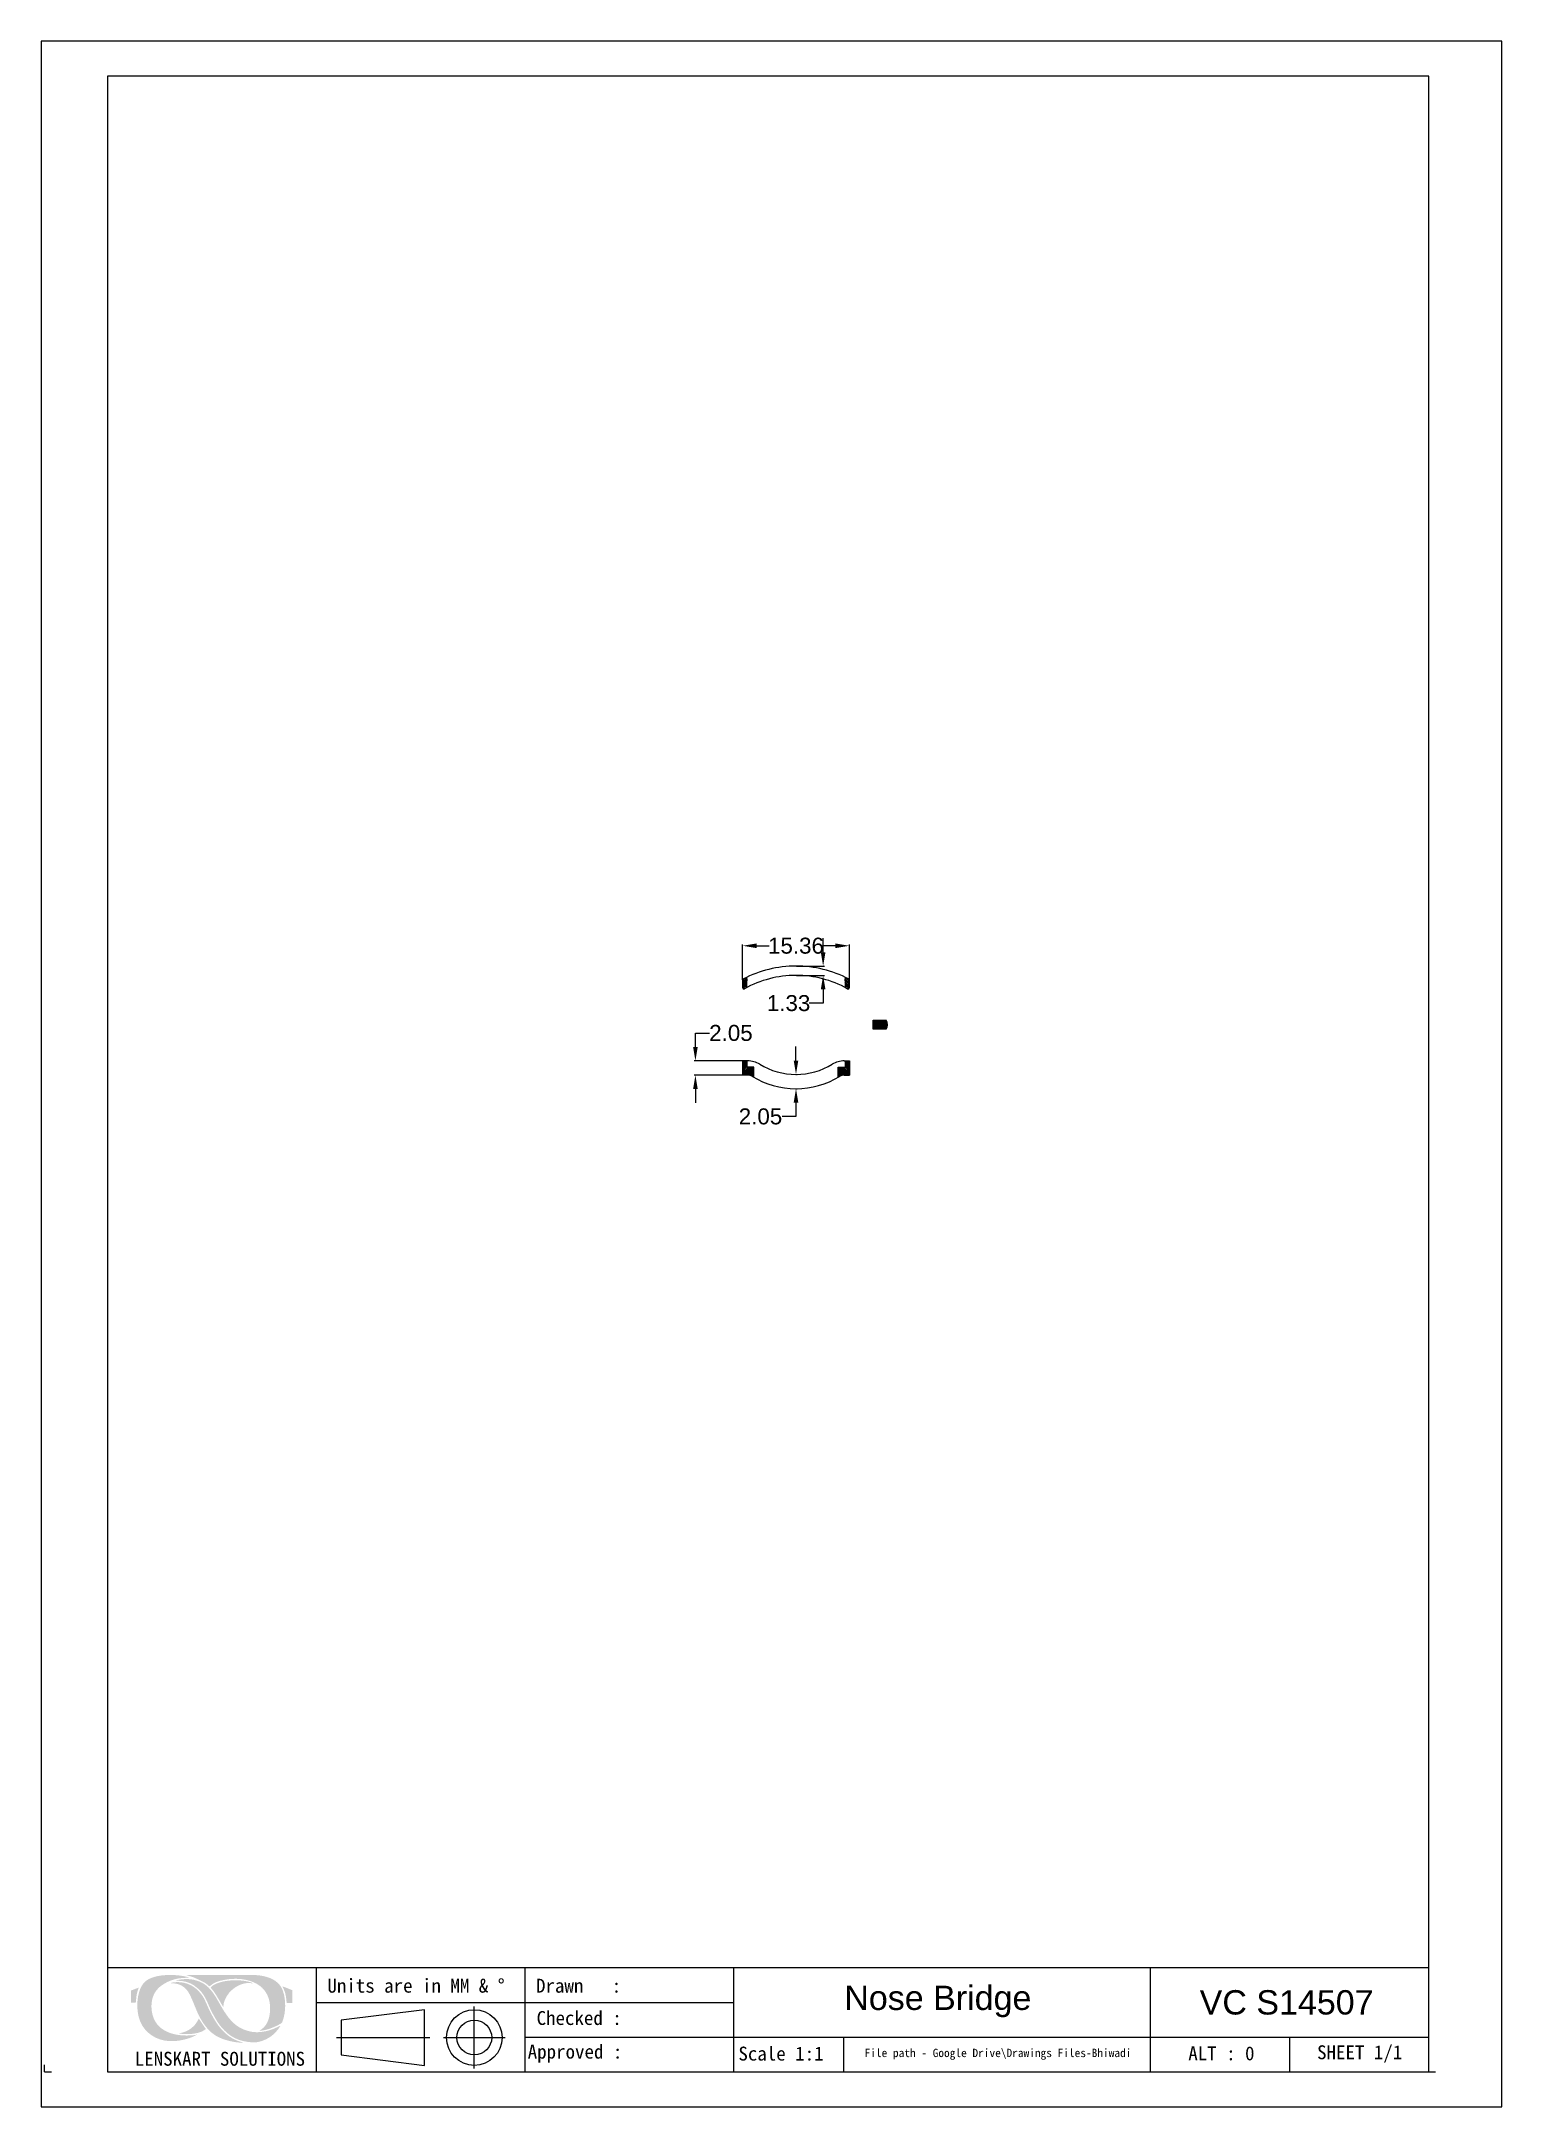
# Model space of a CAD drawing. Header units: millimetres. Extents: x 2363 to 2573, y 1344 to 1641.
import ezdxf

# ---------------------------------------------------------------- set-up
doc = ezdxf.new("R2010")
doc.units = ezdxf.units.MM
doc.layers.add('图框-线条', color=7, linetype='Continuous')
doc.layers.add('绘图层', color=7, linetype='Continuous', lineweight=15)
doc.styles.get("Standard").update_dxf_attribs({"font": 'arial.ttf'})
doc.styles.add('宋体', font='SimSun.ttf')
doc.dimstyles.new('Standard$0', dxfattribs={"dimtxt": 2.3, "dimasz": 2, "dimexe": 1, "dimexo": 1, "dimgap": 1, "dimtad": 0, "dimtih": 1, "dimtoh": 1, "dimdec": 1, "dimzin": 0, "dimdsep": 46, "dimtxsty": 'Standard', "dimcen": 0, "dimclrd": 4, "dimclre": 4, "dimclrt": 4, "dimadec": 1, "dimazin": 0, "dimtfac": 1, "dimtdec": 1, "dimtofl": 0, "dimtmove": 0, "dimatfit": 0, "dimfxl": 1, "dimtolj": 1, "dimtzin": 0, "dimarcsym": 0})

# ---------------------------------------------------------------- blocks, each defined once
blk = doc.blocks.new('*D7')
at = {"color": 0, "lineweight": -2, "transparency": 16777216}
for p, q in [((2463.519255310614, 1505.540866192896), (2463.519255310614, 1510.624887096471)), ((2465.519255310614, 1510.444887096471), (2467.335908922528, 1510.444887096471)), ((2476.875809464866, 1510.444887096471), (2475.059155852951, 1510.444887096471)), ((2478.875809464866, 1505.55776442908), (2478.875809464866, 1510.624887096471))]:
    blk.add_line(p, q, dxfattribs=at)
at = {"color": 0, "transparency": 16777216}
for points in [[(2465.519255310614, 1510.778220429804), (2465.519255310614, 1510.111553763138), (2463.519255310614, 1510.444887096471)], [(2476.875809464866, 1510.778220429804), (2476.875809464866, 1510.111553763138), (2478.875809464866, 1510.444887096471)]]:
    blk.add_solid(points, dxfattribs=at)
at = {"layer": 'Defpoints', "color": 0, "transparency": 16777216}
for p in [(2478.875809464866, 1510.444887096471), (2463.519255310614, 1505.478366192896), (2478.875809464866, 1505.49526442908)]:
    blk.add_point(p, dxfattribs=at)
at = {"color": 0, "lineweight": 9, "transparency": 16777216, "insert": (2471.19753238774, 1510.444887096471), "char_height": 2.3, "attachment_point": 5}
blk.add_mtext('\\A1;15.36', dxfattribs=at)
blk = doc.blocks.new('*D8')
at = {"color": 0, "lineweight": -2, "transparency": 16777216}
for p, q in [((2471.197533538217, 1493.945543216927), (2471.197533538217, 1495.945543216927)), ((2471.26003238774, 1491.945543216927), (2471.377533538217, 1491.945543216927)), ((2471.26003238774, 1489.89653975299), (2471.377533538217, 1489.89653975299)), ((2471.197533538217, 1485.89653975299), (2469.197533538217, 1485.89653975299)), ((2471.197533538217, 1487.89653975299), (2471.197533538217, 1485.89653975299))]:
    blk.add_line(p, q, dxfattribs=at)
at = {"color": 0, "transparency": 16777216}
for points in [[(2470.864200204883, 1493.945543216927), (2471.53086687155, 1493.945543216927), (2471.197533538217, 1491.945543216927)], [(2470.864200204883, 1487.89653975299), (2471.53086687155, 1487.89653975299), (2471.197533538217, 1489.89653975299)]]:
    blk.add_solid(points, dxfattribs=at)
at = {"layer": 'Defpoints', "color": 0, "transparency": 16777216}
for p in [(2471.19753238774, 1491.945543216927), (2471.19753238774, 1489.89653975299), (2471.197533538217, 1489.89653975299)]:
    blk.add_point(p, dxfattribs=at)
at = {"color": 0, "lineweight": 9, "transparency": 16777216, "insert": (2466.09211743999, 1485.896539752989), "char_height": 2.3, "attachment_point": 5}
blk.add_mtext('\\A1;2.05', dxfattribs=at)
blk = doc.blocks.new('*D9')
at = {"color": 0, "lineweight": -2, "transparency": 16777216}
for p, q in [((2456.737558042727, 1495.89653975299), (2456.737558042727, 1497.89653975299)), ((2456.737558042727, 1497.89653975299), (2458.737558042727, 1497.89653975299)), ((2463.456755310614, 1493.89653975299), (2456.557558042727, 1493.89653975299)), ((2463.456755310614, 1491.847536289053), (2456.557558042727, 1491.847536289053)), ((2456.737558042727, 1489.847536289053), (2456.737558042727, 1487.847536289053))]:
    blk.add_line(p, q, dxfattribs=at)
at = {"color": 0, "transparency": 16777216}
for points in [[(2456.404224709393, 1495.89653975299), (2457.07089137606, 1495.89653975299), (2456.737558042727, 1493.89653975299)], [(2456.404224709393, 1489.847536289053), (2457.07089137606, 1489.847536289053), (2456.737558042727, 1491.847536289053)]]:
    blk.add_solid(points, dxfattribs=at)
at = {"layer": 'Defpoints', "color": 0, "transparency": 16777216}
for p in [(2456.737558042727, 1493.89653975299), (2463.519255310614, 1493.89653975299), (2463.519255310614, 1491.847536289053)]:
    blk.add_point(p, dxfattribs=at)
at = {"color": 0, "lineweight": 9, "transparency": 16777216, "insert": (2461.842974140954, 1497.896539752989), "char_height": 2.3, "attachment_point": 5}
blk.add_mtext('\\A1;2.05', dxfattribs=at)
blk = doc.blocks.new('*D6')
at = {"color": 0, "lineweight": -2, "transparency": 16777216}
for p, q in [((2475.101418608833, 1509.518603304308), (2475.101418608833, 1511.518603304308)), ((2471.26003238774, 1507.518603304308), (2475.281418608833, 1507.518603304308)), ((2471.26003238774, 1506.188603304308), (2475.281418608833, 1506.188603304308)), ((2475.101418608833, 1504.188603304308), (2475.101418608833, 1502.188603304308)), ((2475.101418608833, 1502.188603304308), (2473.101418608833, 1502.188603304308))]:
    blk.add_line(p, q, dxfattribs=at)
at = {"color": 0, "transparency": 16777216}
for points in [[(2474.7680852755, 1509.518603304308), (2475.434751942167, 1509.518603304308), (2475.101418608833, 1507.518603304308)], [(2474.7680852755, 1504.188603304308), (2475.434751942167, 1504.188603304308), (2475.101418608833, 1506.188603304308)]]:
    blk.add_solid(points, dxfattribs=at)
at = {"layer": 'Defpoints', "color": 0, "transparency": 16777216}
for p in [(2471.19753238774, 1507.518603304308), (2471.19753238774, 1506.188603304308), (2475.101418608833, 1506.188603304308)]:
    blk.add_point(p, dxfattribs=at)
at = {"color": 0, "lineweight": 9, "transparency": 16777216, "insert": (2470.132496371453, 1502.188603304307), "char_height": 2.3, "attachment_point": 5}
blk.add_mtext('\\A1;1.33', dxfattribs=at)
blk = doc.blocks.new('hfh')
at = {"layer": '图框-线条', "lineweight": 0, "ltscale": 0.1}
h = blk.add_hatch(color=252, dxfattribs=at)
edge = h.paths.add_edge_path()
edge.add_spline(control_points=[(2045.612200981902, 1172.058912799506), (2045.612200981902, 1172.058912799506), (2045.611035885103, 1170.345239365824), (2045.611035885103, 1170.345239365824), (2045.611035885103, 1170.345239365824), (2045.611035885103, 1170.345239365824), (2046.323400598445, 1170.345239365824), (2046.323400598445, 1170.345239365824), (2046.323400598445, 1170.345239365824), (2046.376197879861, 1170.745664740545), (2046.382759214486, 1171.095377743921), (2046.461065983783, 1171.494515380067), (2046.461065983783, 1171.494515380067), (2046.529622732468, 1171.844044420788), (2046.636443712986, 1172.194064028583), (2046.759943974038, 1172.496008063059), (2046.759943974038, 1172.496008063059), (2046.759943974038, 1172.496008063059), (2045.612200981902, 1172.058912799506), (2045.612200981902, 1172.058912799506)], knot_values=[0, 0, 0, 0, 0.1666666666666666, 0.1666666666666666, 0.1666666666666666, 0.1666766676666666, 0.3333333333333333, 0.3333333333333333, 0.3333333333333333, 0.3333433343333333, 0.5, 0.5, 0.5, 0.5000100009999999, 0.6666666666666666, 0.6666666666666666, 0.6666666666666666, 0.6666766676666666, 1, 1, 1, 1], degree=3, periodic=0)
edge = h.paths.add_edge_path()
edge.add_spline(control_points=[(2068.013701164325, 1170.270673170475), (2068.013701164325, 1170.270673170475), (2068.819273621858, 1170.26386655231), (2068.819273621858, 1170.26386655231), (2068.819273621858, 1170.26386655231), (2068.819273621858, 1170.26386655231), (2068.822523628734, 1172.118087452891), (2068.822523628734, 1172.118087452891), (2068.822523628734, 1172.118087452891), (2068.822523628734, 1172.118087452891), (2067.41042630422, 1172.678131089539), (2067.41042630422, 1172.678131089539), (2067.41042630422, 1172.678131089539), (2067.555204912141, 1172.32013976678), (2067.716785442371, 1172.059648650116), (2067.826181900023, 1171.611822231805), (2067.826181900023, 1171.611822231805), (2067.937479305097, 1171.156453344718), (2067.974087873044, 1170.758480805371), (2068.013701164325, 1170.270673170475)], knot_values=[0, 0, 0, 0, 0.1666666666666666, 0.1666666666666666, 0.1666666666666666, 0.1666766676666666, 0.3333333333333333, 0.3333333333333333, 0.3333333333333333, 0.3333433343333333, 0.5, 0.5, 0.5, 0.5000100009999999, 0.6666666666666666, 0.6666666666666666, 0.6666666666666666, 0.6666766676666666, 1, 1, 1, 1], degree=3, periodic=0)
edge = h.paths.add_edge_path(flags=17)
edge.add_spline(control_points=[(2052.530239190145, 1165.926640403159), (2052.662876262962, 1165.819512818225), (2053.486293097841, 1165.804489201564), (2053.629477362765, 1165.800135418773), (2053.629477362765, 1165.800135418773), (2054.507592426472, 1165.773460834089), (2055.831019752229, 1165.986612228044), (2056.405596438466, 1166.542302081905), (2056.405596438466, 1166.542302081905), (2056.353351045008, 1166.623920178954), (2056.321770789581, 1166.657585344459), (2056.265355575986, 1166.725160958997), (2056.265355575986, 1166.725160958997), (2056.265355575986, 1166.725160958997), (2055.396683928473, 1168.014555193949), (2055.396683928473, 1168.014555193949), (2055.396683928473, 1168.014555193949), (2055.185188198393, 1167.754186719052), (2055.093513476311, 1167.260124353952), (2054.291988197141, 1166.644523996094), (2054.291988197141, 1166.644523996094), (2053.818468328288, 1166.280891151977), (2053.25965110933, 1166.026654765516), (2052.530239190145, 1165.926640403159)], knot_values=[0, 0, 0, 0, 0.1428571428571428, 0.1428571428571428, 0.1428571428571428, 0.1428671438571428, 0.2857142857142857, 0.2857142857142857, 0.2857142857142857, 0.2857242867142857, 0.4285714285714286, 0.4285714285714286, 0.4285714285714286, 0.4285814295714286, 0.5714285714285714, 0.5714285714285714, 0.5714285714285714, 0.5714385724285713, 0.7142857142857144, 0.7142857142857144, 0.7142857142857144, 0.7142957152857143, 1, 1, 1, 1], degree=3, periodic=0)
edge = h.paths.add_edge_path(flags=17)
edge.add_spline(control_points=[(2057.079328994676, 1172.503243927411), (2057.127588530651, 1172.419970166478), (2057.139730065748, 1172.43002679151), (2057.202706613959, 1172.357974752416), (2057.202706613959, 1172.357974752416), (2057.850316473442, 1171.616359977244), (2058.780615609721, 1169.825115624879), (2058.900865863905, 1169.700204983486), (2058.900865863905, 1169.700204983486), (2058.960347121712, 1171.199561926405), (2060.213929960209, 1172.507659031082), (2061.448319361912, 1172.939848623888), (2061.448319361912, 1172.939848623888), (2062.096787713771, 1173.166858537703), (2062.445580903879, 1173.173481193215), (2063.16720507076, 1173.106641429287), (2063.16720507076, 1173.106641429287), (2062.929464002183, 1173.301151274401), (2061.923740178179, 1173.464755393812), (2061.668093411375, 1173.493821492988), (2061.668093411375, 1173.493821492988), (2060.455779528038, 1173.631670840978), (2058.700039967698, 1173.516571541077), (2057.623613164052, 1172.914277815118), (2057.623613164052, 1172.914277815118), (2057.453876956209, 1172.819230444398), (2057.142980072616, 1172.623862106901), (2057.079328994676, 1172.503243927411)], knot_values=[0, 0, 0, 0, 0.125, 0.125, 0.125, 0.125010001, 0.25, 0.25, 0.25, 0.250010001, 0.375, 0.375, 0.375, 0.375010001, 0.5, 0.5, 0.5, 0.5000100009999999, 0.625, 0.625, 0.625, 0.6250100009999999, 0.75, 0.75, 0.75, 0.7500100009999999, 1, 1, 1, 1], degree=3, periodic=0)
edge = h.paths.add_edge_path()
edge.add_spline(control_points=[(2056.49855889912, 1170.150361595403), (2056.09206275685, 1171.067292778895), (2055.965803056004, 1171.321590486239), (2055.326287553254, 1172.010898547069), (2055.326287553254, 1172.010898547069), (2054.451054571109, 1172.95432035259), (2053.106471540259, 1173.423793043075), (2051.779978170281, 1173.244000210201), (2051.779978170281, 1173.244000210201), (2051.692718551867, 1173.232226600408), (2051.616312729984, 1173.220882236805), (2051.53199651402, 1173.204325598033), (2051.53199651402, 1173.204325598033), (2051.53199651402, 1173.204325598033), (2051.298363944695, 1173.13276412601), (2051.298363944695, 1173.13276412601), (2051.298363944695, 1173.13276412601), (2052.066224058369, 1173.095235744797), (2052.663796076225, 1172.983815697959), (2053.17214620738, 1172.599517715818), (2053.17214620738, 1172.599517715818), (2053.677675577857, 1172.217304643747), (2053.872308064743, 1171.914318154237), (2054.196879505536, 1171.250274297752), (2054.196879505536, 1171.250274297752), (2054.725956095593, 1170.167715405671), (2055.084131381003, 1168.956627940015), (2055.67581659397, 1167.955380540561), (2055.67581659397, 1167.955380540561), (2056.306624531143, 1166.887845265141), (2056.917319218257, 1166.10692380311), (2057.981604486813, 1165.487398908657), (2057.981604486813, 1165.487398908657), (2058.835988368271, 1164.990086536685), (2060.625822340303, 1164.519203465861), (2061.815202212903, 1164.567279039184), (2061.815202212903, 1164.567279039184), (2061.683055707149, 1164.632217855693), (2061.497927957341, 1164.657482060042), (2061.340578568131, 1164.705434991592), (2061.340578568131, 1164.705434991592), (2059.1298993669, 1165.379228868684), (2057.852217420857, 1167.256077175585), (2056.878441777591, 1169.315477755154), (2056.878441777591, 1169.315477755154), (2056.746969801573, 1169.593445323855), (2056.624757279088, 1169.865648729427), (2056.49855889912, 1170.150361595403)], knot_values=[0, 0, 0, 0, 0.0769230769230769, 0.0769230769230769, 0.0769230769230769, 0.0769330779230769, 0.1538461538461539, 0.1538461538461539, 0.1538461538461539, 0.1538561548461538, 0.2307692307692308, 0.2307692307692308, 0.2307692307692308, 0.2307792317692308, 0.3076923076923077, 0.3076923076923077, 0.3076923076923077, 0.3077023086923077, 0.3846153846153846, 0.3846153846153846, 0.3846153846153846, 0.3846253856153847, 0.4615384615384616, 0.4615384615384616, 0.4615384615384616, 0.4615484625384616, 0.5384615384615385, 0.5384615384615385, 0.5384615384615385, 0.5384715394615384, 0.6153846153846155, 0.6153846153846155, 0.6153846153846155, 0.6153946163846155, 0.6923076923076924, 0.6923076923076924, 0.6923076923076924, 0.6923176933076922, 0.7692307692307693, 0.7692307692307693, 0.7692307692307693, 0.7692407702307692, 0.8461538461538461, 0.8461538461538461, 0.8461538461538461, 0.8461638471538458, 1, 1, 1, 1], degree=3, periodic=0)
edge = h.paths.add_edge_path()
edge.add_spline(control_points=[(2067.123751169941, 1167.001963430896), (2067.088062415257, 1167.000430408785), (2066.267343699295, 1166.609939017328), (2066.10177731159, 1166.545674730542), (2066.10177731159, 1166.545674730542), (2065.749243547536, 1166.408806516702), (2065.332568138461, 1166.28095247286), (2064.940543724895, 1166.205037218053), (2064.940543724895, 1166.205037218053), (2063.96511241775, 1166.015923610756), (2063.252441099986, 1166.020338714427), (2062.320915546028, 1166.291867590271), (2062.320915546028, 1166.291867590271), (2060.734482947342, 1166.754288379057), (2059.812032884261, 1167.864809594399), (2059.065451117467, 1169.02371298748), (2059.065451117467, 1169.02371298748), (2057.743066246739, 1171.076429590659), (2057.206324546139, 1173.065617757664), (2054.657031421596, 1173.610269852343), (2054.657031421596, 1173.610269852343), (2054.228153156545, 1173.701883253545), (2053.716675660291, 1173.737817291765), (2053.26375960858, 1173.70268042504), (2053.26375960858, 1173.70268042504), (2052.958136321045, 1173.679010563685), (2052.237922534506, 1173.608491546698), (2052.017289992667, 1173.476406361837), (2052.017289992667, 1173.476406361837), (2053.142712182903, 1173.500873394687), (2054.020520642181, 1173.283000292638), (2054.815607228494, 1172.7135132398), (2054.815607228494, 1172.7135132398), (2056.469554120827, 1171.528916396181), (2056.520818380135, 1170.285206220062), (2057.385381528403, 1168.742495411912), (2057.385381528403, 1168.742495411912), (2057.800523915359, 1168.001739129122), (2058.099831151806, 1167.425997346083), (2058.671587077366, 1166.757354423275), (2058.671587077366, 1166.757354423275), (2059.85851411459, 1165.369417527192), (2061.121111123091, 1164.75246810988), (2063.064063343301, 1164.61069422529), (2063.064063343301, 1164.61069422529), (2064.001782306586, 1164.542321439258), (2064.944039015306, 1164.953845894041), (2065.562828059151, 1165.344092001962), (2065.562828059151, 1165.344092001962), (2065.98980537679, 1165.613413325969), (2066.326027785607, 1165.950739510707), (2066.64587751831, 1166.318480854075), (2066.64587751831, 1166.318480854075), (2066.812609002821, 1166.51029258028), (2066.993015044539, 1166.794330916529), (2067.123751169941, 1167.001963430896)], knot_values=[0, 0, 0, 0, 0.0666666666666667, 0.0666666666666667, 0.0666666666666667, 0.0666766676666667, 0.1333333333333333, 0.1333333333333333, 0.1333333333333333, 0.1333433343333333, 0.2, 0.2, 0.2, 0.200010001, 0.2666666666666666, 0.2666666666666666, 0.2666666666666666, 0.2666766676666667, 0.3333333333333333, 0.3333333333333333, 0.3333333333333333, 0.3333433343333333, 0.4, 0.4, 0.4, 0.4000100010000001, 0.4666666666666667, 0.4666666666666667, 0.4666666666666667, 0.4666766676666667, 0.5333333333333333, 0.5333333333333333, 0.5333333333333333, 0.5333433343333333, 0.6, 0.6, 0.6, 0.6000100009999999, 0.6666666666666666, 0.6666666666666666, 0.6666666666666666, 0.6666766676666666, 0.7333333333333333, 0.7333333333333333, 0.7333333333333333, 0.7333433343333332, 0.8, 0.8, 0.8, 0.8000100009999999, 0.8666666666666667, 0.8666666666666667, 0.8666666666666667, 0.8666766676666665, 1, 1, 1, 1], degree=3, periodic=0)
edge = h.paths.add_edge_path()
edge.add_spline(control_points=[(2056.926456030021, 1172.662862189338), (2057.486499666674, 1173.097688580174), (2057.649858502549, 1173.237254912921), (2058.468921554633, 1173.466411057689), (2058.468921554633, 1173.466411057689), (2060.338840601603, 1173.989600842855), (2062.751817400261, 1173.851751494862), (2064.21836767006, 1172.700513212319), (2064.21836767006, 1172.700513212319), (2065.021425971341, 1172.070195842225), (2065.676823583135, 1170.96531614824), (2065.638927276611, 1169.417270423155), (2065.638927276611, 1169.417270423155), (2065.61096495335, 1168.274371780884), (2065.331157758128, 1167.167345855953), (2064.424651124973, 1166.508882199942), (2064.424651124973, 1166.508882199942), (2064.364679300093, 1166.465283051179), (2064.117372173559, 1166.311674235913), (2064.06052771378, 1166.293032687074), (2064.06052771378, 1166.293032687074), (2064.949312611355, 1166.237721249401), (2066.344240088257, 1166.8414253557), (2067.078189752885, 1167.257671518579), (2067.078189752885, 1167.257671518579), (2067.355360150086, 1167.414898266017), (2067.327091222408, 1167.388039718677), (2067.445072603874, 1167.708073414033), (2067.445072603874, 1167.708073414033), (2067.910498115985, 1168.970915706064), (2067.925644374423, 1170.719664685588), (2067.501242533919, 1171.947308790011), (2067.501242533919, 1171.947308790011), (2067.306242121731, 1172.511399605028), (2067.092661481587, 1172.806966267532), (2066.724981459103, 1173.175136857088), (2066.724981459103, 1173.175136857088), (2065.964725135092, 1173.936251673478), (2064.454330432992, 1174.290931668482), (2063.36220548295, 1174.290441101408), (2063.36220548295, 1174.290441101408), (2060.137094892134, 1174.288846758416), (2056.828219973314, 1174.325455326365), (2053.623651878755, 1174.289398646377), (2053.623651878755, 1174.289398646377), (2053.856119351276, 1174.186870127764), (2054.272120230614, 1174.091332189968), (2054.540215136938, 1173.994138588292), (2054.540215136938, 1173.994138588292), (2054.812786467817, 1173.895228001857), (2055.993458774833, 1173.339415506231), (2056.224638508787, 1173.199419927287), (2056.224638508787, 1173.199419927287), (2056.545162771217, 1173.005278007477), (2056.866974772221, 1172.696527354841), (2056.926456030021, 1172.662862189338)], knot_values=[0, 0, 0, 0, 0.0666666666666667, 0.0666666666666667, 0.0666666666666667, 0.0666766676666667, 0.1333333333333333, 0.1333333333333333, 0.1333333333333333, 0.1333433343333333, 0.2, 0.2, 0.2, 0.200010001, 0.2666666666666666, 0.2666666666666666, 0.2666666666666666, 0.2666766676666667, 0.3333333333333333, 0.3333333333333333, 0.3333333333333333, 0.3333433343333333, 0.4, 0.4, 0.4, 0.4000100010000001, 0.4666666666666667, 0.4666666666666667, 0.4666666666666667, 0.4666766676666667, 0.5333333333333333, 0.5333333333333333, 0.5333333333333333, 0.5333433343333333, 0.6, 0.6, 0.6, 0.6000100009999999, 0.6666666666666666, 0.6666666666666666, 0.6666666666666666, 0.6666766676666666, 0.7333333333333333, 0.7333333333333333, 0.7333333333333333, 0.7333433343333332, 0.8, 0.8, 0.8, 0.8000100009999999, 0.8666666666666667, 0.8666666666666667, 0.8666666666666667, 0.8666766676666665, 1, 1, 1, 1], degree=3, periodic=0)
edge = h.paths.add_edge_path()
edge.add_spline(control_points=[(2055.144839056496, 1165.710239002336), (2055.006744424976, 1165.71661637431), (2054.74288065967, 1165.656276624119), (2054.580993525025, 1165.641130365688), (2054.580993525025, 1165.641130365688), (2052.010789978923, 1165.4014883497), (2048.973934503024, 1166.078838838084), (2048.606070517886, 1169.223189824228), (2048.606070517886, 1169.223189824228), (2048.434739967051, 1170.688023109267), (2048.890415458558, 1172.015068367204), (2050.066733982788, 1172.822112525962), (2050.066733982788, 1172.822112525962), (2051.239802500156, 1173.626826491116), (2052.415814419971, 1173.944775276401), (2054.146412417725, 1173.895841210702), (2054.146412417725, 1173.895841210702), (2054.146412417725, 1173.895841210702), (2053.449316604581, 1174.089799167858), (2053.449316604581, 1174.089799167858), (2053.449316604581, 1174.089799167858), (2051.921752054871, 1174.41713004845), (2049.635402882364, 1174.430681963886), (2048.286711352262, 1173.758543750668), (2048.286711352262, 1173.758543750668), (2047.522530491654, 1173.377802379824), (2047.097699404967, 1172.812178542697), (2046.805873316407, 1171.861950119015), (2046.805873316407, 1171.861950119015), (2046.307579810289, 1170.239706123884), (2046.453768798544, 1167.742351788378), (2047.668290233719, 1166.463443424647), (2047.668290233719, 1166.463443424647), (2047.825823585586, 1166.297447790745), (2047.897814303794, 1166.184249438262), (2048.085026963673, 1166.035484972861), (2048.085026963673, 1166.035484972861), (2048.27542830954, 1165.884145030315), (2048.311546310416, 1165.830611898291), (2048.553027952933, 1165.659894556298), (2048.553027952933, 1165.659894556298), (2050.129649210121, 1164.545326162588), (2052.181507320918, 1164.608180069034), (2053.984218678657, 1165.211700212678), (2053.984218678657, 1165.211700212678), (2054.194671953699, 1165.282157908781), (2054.399177102965, 1165.364941102638), (2054.592031284204, 1165.44815354268), (2054.592031284204, 1165.44815354268), (2054.713323993417, 1165.500460257022), (2055.076711554003, 1165.69417293064), (2055.144839056496, 1165.710239002336)], knot_values=[0, 0, 0, 0, 0.0714285714285714, 0.0714285714285714, 0.0714285714285714, 0.07143857242857139, 0.1428571428571428, 0.1428571428571428, 0.1428571428571428, 0.1428671438571428, 0.2142857142857143, 0.2142857142857143, 0.2142857142857143, 0.2142957152857143, 0.2857142857142857, 0.2857142857142857, 0.2857142857142857, 0.2857242867142857, 0.3571428571428572, 0.3571428571428572, 0.3571428571428572, 0.3571528581428572, 0.4285714285714286, 0.4285714285714286, 0.4285714285714286, 0.4285814295714286, 0.5, 0.5, 0.5, 0.5000100009999999, 0.5714285714285714, 0.5714285714285714, 0.5714285714285714, 0.5714385724285713, 0.6428571428571429, 0.6428571428571429, 0.6428571428571429, 0.6428671438571428, 0.7142857142857144, 0.7142857142857144, 0.7142857142857144, 0.7142957152857143, 0.7857142857142857, 0.7857142857142857, 0.7857142857142857, 0.7857242867142856, 0.8571428571428571, 0.8571428571428571, 0.8571428571428571, 0.857152858142857, 1, 1, 1, 1], degree=3, periodic=0)
for p, q in [((2042.254254512456, 1175.363523462262), (2232.254254512454, 1175.363523462262)), ((2072.254254512456, 1175.363523462262), (2072.254254512456, 1160.363523462262)), ((2102.254254512456, 1175.363523462262), (2102.254254512456, 1160.363523462262)), ((2132.254254512456, 1175.363523462262), (2132.254254512456, 1160.363523462262)), ((2192.254254512456, 1160.363523462262), (2192.254254512456, 1175.363523462262)), ((2072.254254512456, 1170.363523462262), (2132.254254512456, 1170.363523462262)), ((2094.999913753681, 1160.859975583086), (2094.999913753681, 1169.748453430186)), ((2075.189309619074, 1165.304214506636), (2088.582075288059, 1165.304214506636)), ((2090.555674830131, 1165.304214506636), (2099.444152677231, 1165.304214506636)), ((2102.254254512456, 1165.363523462262), (2232.254254512454, 1165.363523462262)), ((2148.093377325905, 1165.349941142629), (2148.093377325905, 1160.349941142629)), ((2212.254254512454, 1160.363523462262), (2212.254254512454, 1165.363523462262)), ((2033.218615408721, 1160.363523462262), (2033.218615408721, 1161.363523462262)), ((2033.218615408721, 1160.363523462262), (2034.218615408721, 1160.363523462262)), ((2042.254254512456, 1160.363523462262), (2233.218615408719, 1160.363523462262))]:
    blk.add_line(p, q)
for points in [[(2032.736434960588, 1155.363523462262), (2242.736434960586, 1155.363523462262), (2242.736434960586, 1452.363523462262), (2032.736434960588, 1452.363523462262)], [(2075.8499741753, 1162.804214506636), (2087.8499741753, 1161.304214506636), (2087.8499741753, 1169.304214506636), (2075.8499741753, 1167.804214506636)]]:
    blk.add_lwpolyline(points, close=True)
blk.add_lwpolyline([(2232.254254512454, 1160.363523462262), (2232.254254512454, 1447.363523462262), (2042.254254512456, 1447.363523462262), (2042.254254512456, 1160.363523462262)])
for radius in [4, 2.5]:
    blk.add_circle((2094.999913753681, 1165.304214506636), radius)
at = {"insert": (2161.655948692619, 1170.493855347755), "char_height": 3.5, "width": 34.34827007284811, "attachment_point": 5}
blk.add_mtext('Nose Bridge', dxfattribs=at)
at = {"layer": '绘图层', "color": 7, "linetype": 'ByBlock', "lineweight": 9, "attachment_point": 5, "style": '宋体'}
for s, insert, char_height, width in [('\\pxql;{\\fNSimSun|b0|i0|c0|p49;Units are in MM & %%D}', (2089.148224678863, 1172.743908761619), 2, 30.54432570834937), ('\\pxql;{\\fNSimSun|b0|i0|c0|p49;Drawn   : }', (2119.148224678863, 1172.743908761619), 2, 30.54432570834937), ('\\pxql;{\\fNSimSun|b0|i0|c0|p49;Checked : }', (2115.407830815629, 1168.097556530676), 2, 22.90146696696096), ('\\pxql;{\\fNSimSun|b0|i0|c0|p49;Approved :}', (2114.131313746356, 1162.991926662102), 2, 22.90146696696096), ('{\\fNSimSun|b0|i0|c0|p49;SHEET 1/1}', (2222.31451685901, 1162.944457654512), 2, 17.27914455936983), ('{\\fSimSun|b0|i0|c134|p2;LENSKART SOLUTIONS}', (2058.41912348076, 1162.238307180583), 2, 58.97445476845225), ('\\pxql;{\\fNSimSun|b0|i0|c0|p49;Scale 1:1}', (2144.429279503359, 1162.978344342469), 2, 22.90146696696096), ('\\pxql;{\\fNSimSun|b0|i0|c0|p49;File path - Google Drive\\\\Drawings Files-Bhiwadi}', (2196.065460611853, 1162.899930020358), 1.2, 89.8899890899552), ('{\\fNSimSun|b0|i0|c0|p49;ALT : 0}', (2202.431827160375, 1163.019460623585), 2, 17.27914455936983)]:
    blk.add_mtext(s, dxfattribs=dict(at, insert=insert, char_height=char_height, width=width))

msp = doc.modelspace()

# ---------------------------------------------------------------- hatches: boundary and pattern name
at = {"lineweight": 9}
h = msp.add_hatch(dxfattribs=at)
h.set_pattern_fill('ANSI31', color=1, scale=0.05, style=0)
h.set_pattern_definition([(45.00000000000001, (1403.538940442837, 668.9298820771335), (-0.1122532015133644, 0.1122532015133644), [])])
edge = h.paths.add_edge_path()
edge.add_line((2463.519255310614, 1505.478366192896), (2463.519255310614, 1504.456196141809))
edge.add_arc((2463.719255310613, 1504.456196141809), 0.2, 180, 299.1922781864753)
edge.add_arc((2471.19753238774, 1491.071159260546), 15.13244404376181, 117.8945058321383, 119.1922781864701, ccw=False)
edge.add_arc((2448.590331286317, 1505.493480026389), 15.56289516348916, 356.1384019159439, 361.5499467397935)
edge.add_arc((2471.19753238774, 1491.071159260546), 16.43244404376181, 115.4059729790945, 117.4322471051133)
edge.add_arc((2463.719255310613, 1505.478366192896), 0.2, 117.4322471051295, 180)
h = msp.add_hatch(dxfattribs=at)
h.set_pattern_fill('ANSI31', color=1, scale=0.05, style=0)
h.set_pattern_definition([(135, (3538.856124332642, 668.9298820771335), (0.1122532015133644, 0.1122532015133644), [])])
edge = h.paths.add_edge_path()
edge.add_line((2478.875809464866, 1505.478366192896), (2478.875809464866, 1504.456196141809))
edge.add_arc((2478.675809464866, 1504.456196141809), 0.2, 240.8077218135247, 360, ccw=False)
edge.add_arc((2471.19753238774, 1491.071159260546), 15.13244404376181, 420.8077218135299, 422.1054941678617)
edge.add_arc((2493.804733489163, 1505.493480026389), 15.56289516348916, 178.4500532602065, 183.8615980840561, ccw=False)
edge.add_arc((2471.19753238774, 1491.071159260546), 16.43244404376181, 422.5677528948867, 424.5940270209055, ccw=False)
edge.add_arc((2478.675809464866, 1505.478366192896), 0.2, 360, 422.5677528948705, ccw=False)
h = msp.add_hatch(dxfattribs=at)
h.set_pattern_fill('ANSI31', color=1, scale=0.05, style=0)
h.set_pattern_definition([(45, (1403.538940442836, 673.9631846444443), (-0.1122532015133644, 0.1122532015133644), [])])
h.paths.add_polyline_path([(2482.298564077108, 1499.742009941511), (2482.298564077108, 1498.442009941511), (2484.148564077108, 1498.442009941511, 0.3076923076922882), (2484.148564077108, 1499.742009941511)])
h = msp.add_hatch(dxfattribs=at)
h.set_pattern_fill('ANSI31', color=1, scale=0.05, style=0)
h.set_pattern_definition([(45, (1403.538940442836, 673.534065677575), (-0.1122532015133644, 0.1122532015133644), [])])
h.paths.add_polyline_path([(2465.131428483889, 1492.99653975299), (2464.147532387739, 1492.99653975299), (2464.147532387739, 1493.89653975299), (2463.519255310613, 1493.89653975299), (2463.519255310613, 1491.847536289053), (2464.250118851701, 1491.847536289053, -0.1377474935202221), (2464.9204396965, 1491.659294486623, 0.005092423037605954), (2465.131428483889, 1491.53357766904)])
h = msp.add_hatch(dxfattribs=at)
h.set_pattern_fill('ANSI31', color=1, scale=0.05, style=0)
h.set_pattern_definition([(135, (3538.856124332642, 673.534065677575), (0.1122532015133644, 0.1122532015133644), [])])
h.paths.add_polyline_path([(2477.263636291589, 1491.53357766904, 0.005092423037615915), (2477.474625078979, 1491.659294486623, -0.1377474935201802), (2478.144945923777, 1491.847536289053), (2478.875809464866, 1491.847536289053), (2478.875809464866, 1493.89653975299), (2478.24753238774, 1493.89653975299), (2478.24753238774, 1492.99653975299), (2477.263636291589, 1492.99653975299)])

# ---------------------------------------------------------------- linework, layer by layer
for p, q in [((2463.519255310614, 1505.49526442908), (2463.519255310614, 1504.4390111445)), ((2478.875809464866, 1505.49526442908), (2478.875809464866, 1504.4390111445))]:
    msp.add_line(p, q, dxfattribs=at)
for p, q in [((2482.298564077108, 1499.742009941511), (2484.148564077108, 1499.742009941511)), ((2482.298564077108, 1498.442009941511), (2482.298564077108, 1499.742009941511)), ((2484.148564077108, 1498.442009941511), (2482.298564077108, 1498.442009941511)), ((2464.250118851701, 1493.89653975299), (2463.519255310613, 1493.89653975299)), ((2463.519255310613, 1493.89653975299), (2463.519255310613, 1491.847536289053)), ((2464.250118851701, 1491.847536289053), (2463.519255310613, 1491.847536289053)), ((2464.147532387739, 1493.89653975299), (2464.147532387739, 1492.99653975299)), ((2465.131428483889, 1492.99653975299), (2464.147532387739, 1492.99653975299)), ((2465.131428483889, 1491.53357766904), (2465.131428483889, 1492.99653975299)), ((2477.263636291589, 1492.99653975299), (2478.24753238774, 1492.99653975299)), ((2477.263636291589, 1491.53357766904), (2477.263636291589, 1492.99653975299)), ((2478.144945923778, 1493.89653975299), (2478.875809464866, 1493.89653975299)), ((2478.144945923778, 1491.847536289053), (2478.875809464866, 1491.847536289053)), ((2478.24753238774, 1493.89653975299), (2478.24753238774, 1492.99653975299)), ((2478.875809464866, 1493.89653975299), (2478.875809464866, 1491.847536289053))]:
    msp.add_line(p, q)
for centre, radius, start, end in [((2471.19753238774, 1491.071159260546), 16.44744404376181, 90, 117.4047936750697), ((2471.19753238774, 1491.071159260546), 15.11744404376181, 90, 119.2236309612898), ((2448.590331286317, 1505.493480026389), 15.56289516348916, 356.1384019159379, 1.549946739802113), ((2471.19753238774, 1491.071159260546), 16.44744404376181, 62.59520632493032, 90), ((2471.19753238774, 1491.071159260546), 15.11744404376181, 60.77636903871021, 90), ((2493.804733489163, 1505.493480026389), 15.56289516348916, 178.4500532601979, 183.8615980840621), ((2463.719255310614, 1505.49526442908), 0.2, 117.4047936751279, 180), ((2463.719255310613, 1504.4390111445), 0.2, 180, 299.2236309612898), ((2478.675809464866, 1504.4390111445), 0.2, 240.7763690387102, 0), ((2478.675809464865, 1505.49526442908), 0.2, 0, 62.59520632487207), ((2483.192314077108, 1499.092009941511), 1.156249999999926, 325.7945420619029, 34.20545793812256), ((2464.250118851702, 1490.55992374791), 3.336616005085145, 58.62802697252719, 90), ((2464.250118851702, 1490.55992374791), 1.287612541142716, 58.62802697252719, 90), ((2471.19753238774, 1501.954143710675), 12.05760395768499, 238.6280269725853, 270), ((2471.19753238774, 1501.954143710675), 10.00860049374818, 238.6280269725853, 270), ((2471.19753238774, 1501.954143710675), 10.00860049374818, 270, 301.3719730274147), ((2471.19753238774, 1501.954143710675), 12.05760395768499, 270, 301.3719730274147), ((2478.144945923777, 1490.55992374791), 3.336616005085145, 89.99999999994789, 121.3719730274728), ((2478.144945923777, 1490.55992374791), 1.287612541142716, 89.99999999994789, 121.3719730274728)]:
    msp.add_arc(centre, radius, start, end)

# ---------------------------------------------------------------- block references
msp.add_blockref('hfh', (329.9393358131019, 188.1428828039097))

# ---------------------------------------------------------------- texts
at = {"insert": (2541.747226985178, 1358.487017428115), "char_height": 3.5, "width": 34.34827007284811, "attachment_point": 5}
msp.add_mtext('VC S14507', dxfattribs=at)

# ---------------------------------------------------------------- dimensions: what is measured, and where the dimension line sits
at = {"color": 3, "lineweight": 9}
dim = msp.add_linear_dim(base=(2478.875809464866, 1510.444887096471), p1=(2463.519255310614, 1505.478366192896), p2=(2478.875809464866, 1505.49526442908), dimstyle='Standard$0', override={"dimasz": 2, "dimexe": 0.18, "dimexo": 0.0625, "dimgap": 0.09, "dimdec": 2, "dimtxsty": 'Standard', "dimcen": 0.09, "dimclrd": 0, "dimclre": 0, "dimclrt": 0, "dimtdec": 2, "dimatfit": 3, "dimfxl": 1.25, "dimarcsym": 0}, dxfattribs=at)
dim.commit()
dim.dimension.update_dxf_attribs({"geometry": '*D7', "text_midpoint": (2471.19753238774, 1510.444887096471)})
for p1, p2, distance, picture, middle in [((2471.19753238774, 1507.518603304308), (2471.19753238774, 1506.188603304308), 3.903886221092762, '*D6', (2470.132496371453, 1502.188603304307)), ((2463.519255310613, 1491.847536289053), (2463.519255310613, 1493.89653975299), 6.781697267886102, '*D9', (2461.842974140954, 1497.896539752989)), ((2471.19753238774, 1491.945543216927), (2471.19753238774, 1489.89653975299), 1.1504771464387886e-06, '*D8', (2466.09211743999, 1485.896539752989))]:
    dim = msp.add_aligned_dim(p1=p1, p2=p2, distance=distance, dimstyle='Standard$0', override={"dimasz": 2, "dimexe": 0.18, "dimexo": 0.0625, "dimgap": 0.09, "dimdec": 2, "dimtxsty": 'Standard', "dimcen": 0.09, "dimclrd": 0, "dimclre": 0, "dimclrt": 0, "dimtdec": 2, "dimatfit": 3, "dimfxl": 1.25, "dimarcsym": 0}, dxfattribs=at)
    dim.commit()
    dim.dimension.update_dxf_attribs({"geometry": picture, "text_midpoint": middle})

doc.saveas('drawing.dxf')
